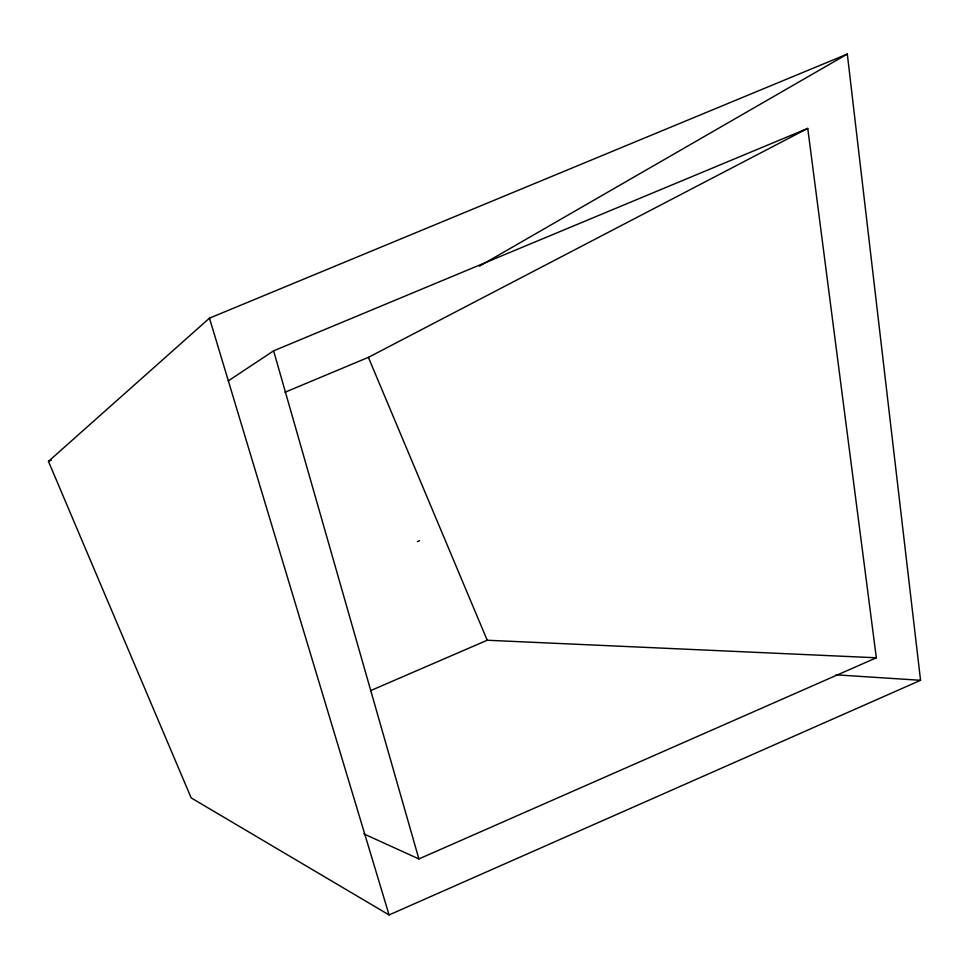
<?xml version="1.0" encoding="UTF-8"?>
<svg xmlns="http://www.w3.org/2000/svg" width="969" height="969" viewBox="0 0 969 969"><rect width="100%" height="100%" fill="white"/><g stroke="black" fill="none" stroke-linecap="round" stroke-linejoin="round"><path stroke-width="1.45" d="M48.45 461.377L209.474 318.159L847.318 54.058L920.55 680.299L389.078 914.942L191.172 797.899L48.45 461.377L51.236 460.214M228.248 380.902L273.621 350.839L807.746 128.392L876.339 657.781L418.887 858.946L363.859 833.897M479.485 266.136L847.318 54.058M284.91 392.275L368.39 357.355L807.746 128.392M370.703 690.582L487.213 640.243L876.339 657.781M417.409 541.598L419.577 540.666M836.053 674.824L920.55 680.299M368.39 357.355L487.213 640.243M209.474 318.159L389.078 914.942M273.621 350.839L418.887 858.946"/></g></svg>
